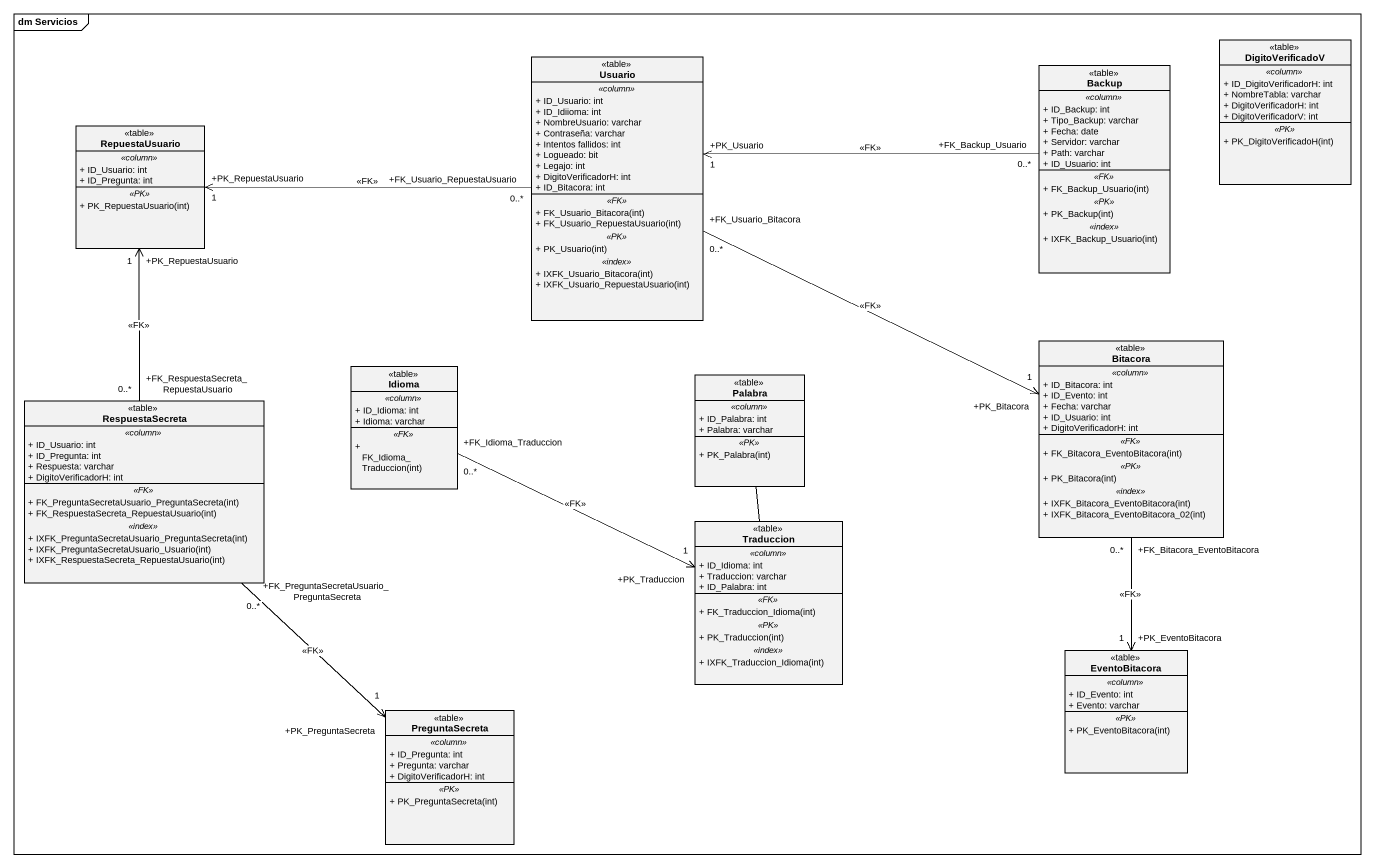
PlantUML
@startuml
mainframe dm Servicios
hide circle
hide empty members
skinparam classAttributeIconSize 0
class DigitoVerificadoV <<table>> {
  .. <<column>> ..
  + ID_DigitoVerificadorH: int
  + NombreTabla: varchar
  + DigitoVerificadorH: int
  + DigitoVerificadorV: int
  .. <<PK>> ..
  + PK_DigitoVerificadoH(int)
}
class Usuario <<table>> {
  .. <<column>> ..
  + ID_Usuario: int
  + ID_Idiioma: int
  + NombreUsuario: varchar
  + Contraseña: varchar
  + Intentos fallidos: int
  + Logueado: bit
  + Legajo: int
  + DigitoVerificadorH: int
  + ID_Bitacora: int
  .. <<FK>> ..
  + FK_Usuario_Bitacora(int)
  + FK_Usuario_RepuestaUsuario(int)
  .. <<PK>> ..
  + PK_Usuario(int)
  .. <<index>> ..
  + IXFK_Usuario_Bitacora(int)
  + IXFK_Usuario_RepuestaUsuario(int)
}
class Backup <<table>> {
  .. <<column>> ..
  + ID_Backup: int
  + Tipo_Backup: varchar
  + Fecha: date
  + Servidor: varchar
  + Path: varchar
  + ID_Usuario: int
  .. <<FK>> ..
  + FK_Backup_Usuario(int)
  .. <<PK>> ..
  + PK_Backup(int)
  .. <<index>> ..
  + IXFK_Backup_Usuario(int)
}
class RepuestaUsuario <<table>> {
  .. <<column>> ..
  + ID_Usuario: int
  + ID_Pregunta: int
  .. <<PK>> ..
  + PK_RepuestaUsuario(int)
}
class Bitacora <<table>> {
  .. <<column>> ..
  + ID_Bitacora: int
  + ID_Evento: int
  + Fecha: varchar
  + ID_Usuario: int
  + DigitoVerificadorH: int
  .. <<FK>> ..
  + FK_Bitacora_EventoBitacora(int)
  .. <<PK>> ..
  + PK_Bitacora(int)
  .. <<index>> ..
  + IXFK_Bitacora_EventoBitacora(int)
  + IXFK_Bitacora_EventoBitacora_02(int)
}
class Idioma <<table>> {
  .. <<column>> ..
  + ID_Idioma: int
  + Idioma: varchar
  .. <<FK>> ..
  + FK_Idioma_Traduccion(int)
}
class Palabra <<table>> {
  .. <<column>> ..
  + ID_Palabra: int
  + Palabra: varchar
  .. <<PK>> ..
  + PK_Palabra(int)
}
class RespuestaSecreta <<table>> {
  .. <<column>> ..
  + ID_Usuario: int
  + ID_Pregunta: int
  + Respuesta: varchar
  + DigitoVerificadorH: int
  .. <<FK>> ..
  + FK_PreguntaSecretaUsuario_PreguntaSecreta(int)
  + FK_RespuestaSecreta_RepuestaUsuario(int)
  .. <<index>> ..
  + IXFK_PreguntaSecretaUsuario_PreguntaSecreta(int)
  + IXFK_PreguntaSecretaUsuario_Usuario(int)
  + IXFK_RespuestaSecreta_RepuestaUsuario(int)
}
class Traduccion <<table>> {
  .. <<column>> ..
  + ID_Idioma: int
  + Traduccion: varchar
  + ID_Palabra: int
  .. <<FK>> ..
  + FK_Traduccion_Idioma(int)
  .. <<PK>> ..
  + PK_Traduccion(int)
  .. <<index>> ..
  + IXFK_Traduccion_Idioma(int)
}
class EventoBitacora <<table>> {
  .. <<column>> ..
  + ID_Evento: int
  + Evento: varchar
  .. <<PK>> ..
  + PK_EventoBitacora(int)
}
class PreguntaSecreta <<table>> {
  .. <<column>> ..
  + ID_Pregunta: int
  + Pregunta: varchar
  + DigitoVerificadorH: int
  .. <<PK>> ..
  + PK_PreguntaSecreta(int)
}
Usuario "+FK_Usuario_RepuestaUsuario\n0..*" -left-> "+PK_RepuestaUsuario\n1" RepuestaUsuario : <<FK>>
Usuario "+FK_Usuario_Bitacora\n0..*" -right-> "+PK_Bitacora\n1" Bitacora : <<FK>>
Backup "+FK_Backup_Usuario\n0..*" -left-> "+PK_Usuario\n1" Usuario : <<FK>>
Bitacora "+FK_Bitacora_EventoBitacora\n0..*" --> "+PK_EventoBitacora\n1" EventoBitacora : <<FK>>
Idioma "+FK_Idioma_Traduccion\n0..*" -right-> "+PK_Traduccion\n1" Traduccion : <<FK>>
RespuestaSecreta "+FK_RespuestaSecreta_RepuestaUsuario\n0..*" -up-> "+PK_RepuestaUsuario\n1" RepuestaUsuario : <<FK>>
RespuestaSecreta "+FK_PreguntaSecretaUsuario_PreguntaSecreta\n0..*" --> "+PK_PreguntaSecreta\n1" PreguntaSecreta : <<FK>>
Traduccion -up- Palabra
@enduml
